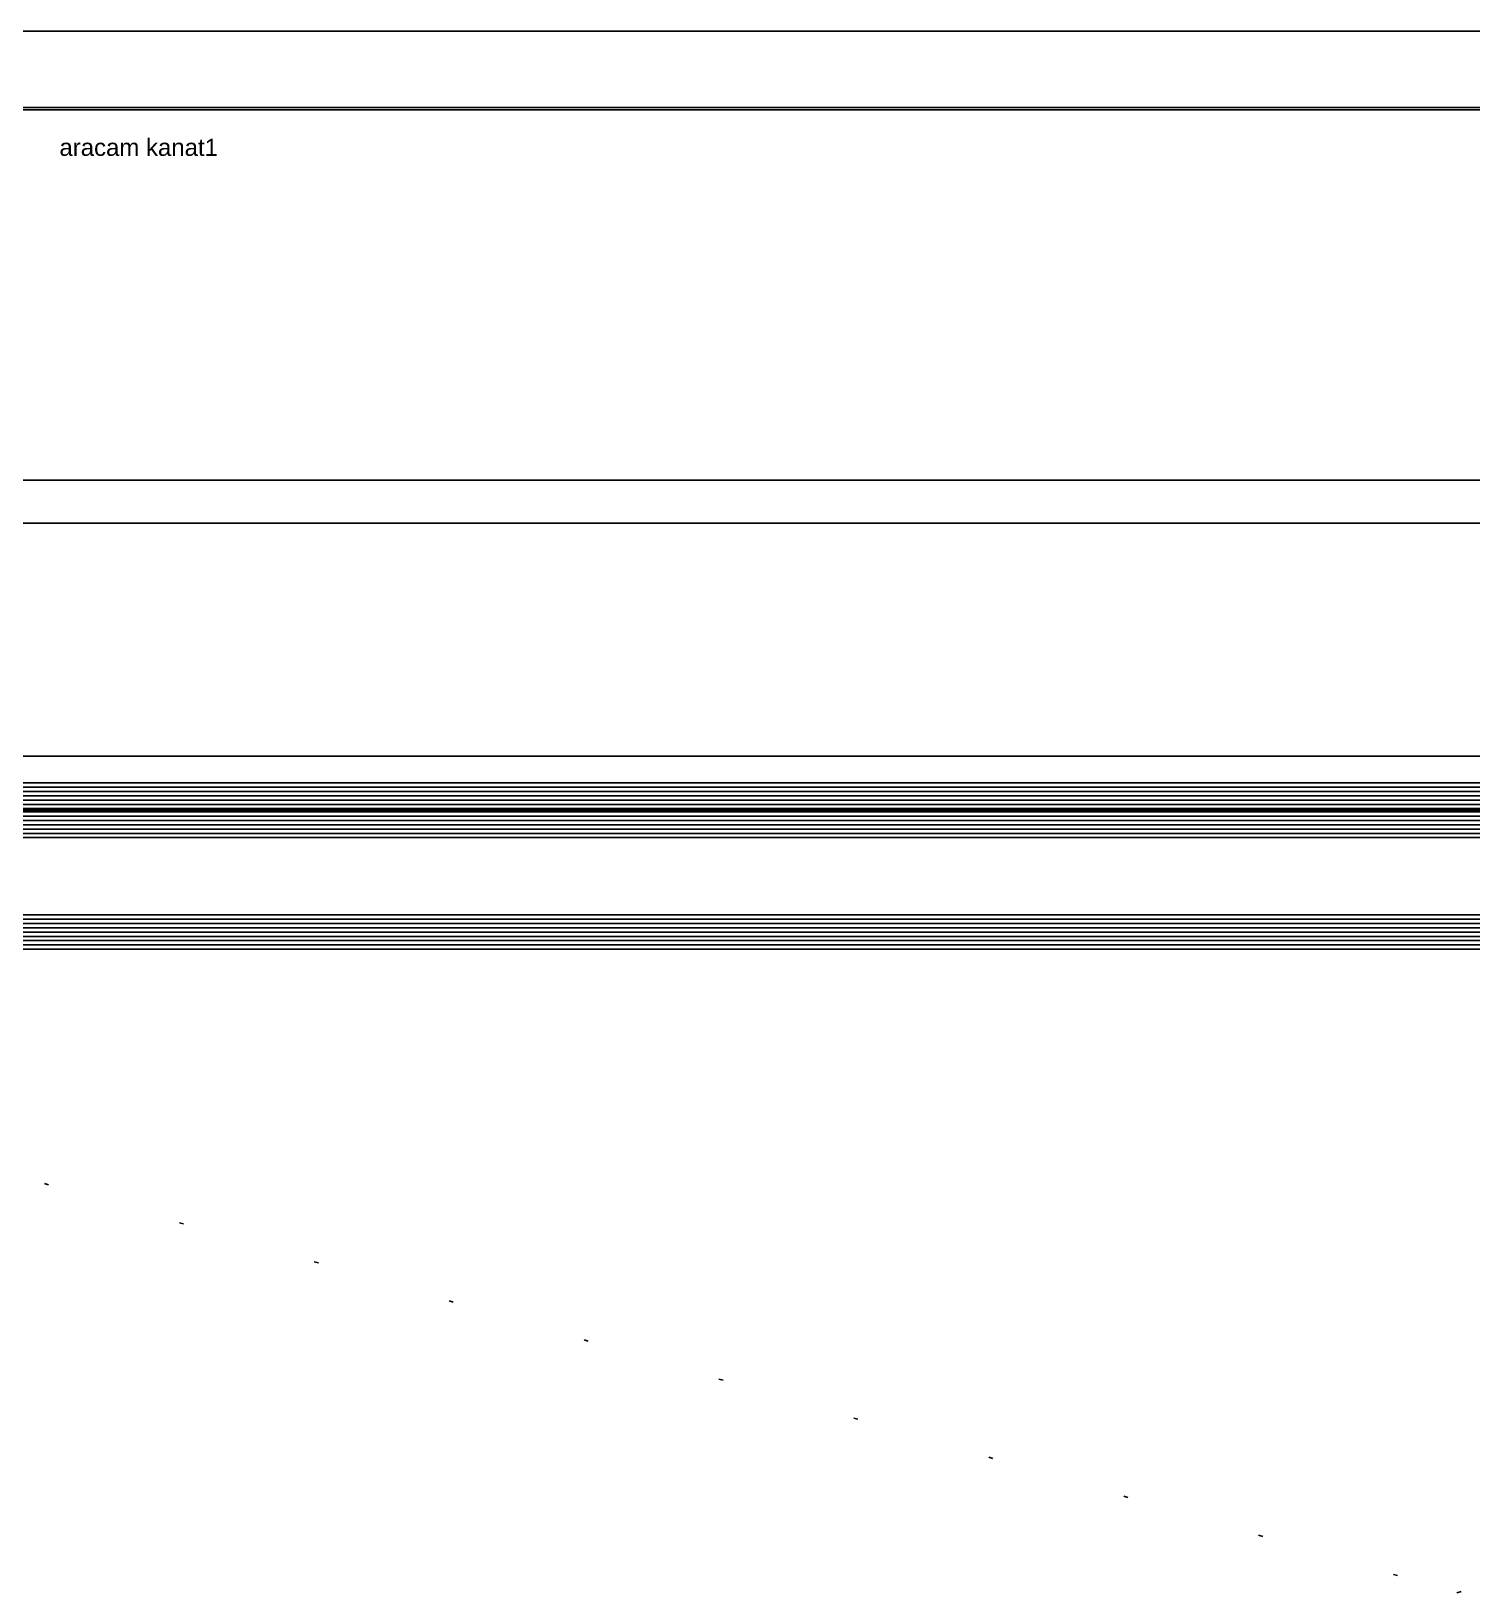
# Model space of a CAD drawing. Header units: inches. Extents: x -772 to 6765, y -813 to 4093.
# Drawn here: x 3154.25 to 3187.85, y -81.62 to -45.23 of the extents above; entities that cross this region are included whole.
import ezdxf

# ---------------------------------------------------------------- set-up
doc = ezdxf.new("R2010")
doc.units = ezdxf.units.IN
doc.header["$MEASUREMENT"] = 0
doc.linetypes.add('DOT2', pattern=[3.175, 0, -3.175])
doc.linetypes.add('HIDDEN2', pattern=[0.1875, 0.125, -0.0625])
for name, color, linetype in [('aksoy_block', 7, 'Continuous'), ('aksoy_detaytarama', 252, 'Continuous'), ('aksoy_kapali', 3, 'Continuous'), ('H_denizlik', 123, 'Continuous'), ('H_FAC_Cam', 153, 'Continuous'), ('H_GAP_PencereIzdusum', 8, 'DOT2'), ('H_GEN_Greyscale1', 251, 'Continuous')]:
    doc.layers.add(name, color=color, linetype=linetype)
doc.styles.get("Standard").update_dxf_attribs({"font": 'arial.ttf'})

# ---------------------------------------------------------------- blocks, each defined once
blk = doc.blocks.new('*U212')
at = {"layer": 'aksoy_detaytarama'}
for p, q in [((-57.32, -140.99), (625.18, -140.99)), ((-57.32, -141.99), (625.18, -141.99)), ((-57.32, -142.99), (625.18, -142.99)), ((-57.32, -143.99), (625.18, -143.99)), ((-57.32, -144.99), (625.18, -144.99)), ((-57.32, -147.75), (625.18, -147.75)), ((-57.32, -148.75), (625.18, -148.75)), ((-57.32, -149.75), (625.18, -149.75)), ((-57.32, -150.75), (625.18, -150.75)), ((-57.32, -151.75), (625.18, -151.75)), ((-57.32, -171.75), (625.18, -171.75)), ((-57.32, -172.75), (625.18, -172.75)), ((-57.32, -173.75), (625.18, -173.75)), ((-57.32, -174.75), (625.18, -174.75)), ((-57.32, -175.75), (625.18, -175.75)), ((-57.32, -176.75), (625.18, -176.75)), ((-57.32, -177.75), (625.18, -177.75))]:
    blk.add_line(p, q, dxfattribs=at)
at = {"layer": 'aksoy_detaytarama', "linetype": 'HIDDEN2', "const_width": 0.76}
blk.add_lwpolyline([(625.18, -146.37), (-57.32, -146.37)], dxfattribs=at)
at = {"layer": 'H_FAC_Cam'}
for points in [[(625.18, -139.99), (-57.32, -139.99)], [(-57.32, -145.99), (625.18, -145.99)], [(625.18, -146.75), (-57.32, -146.75)], [(-57.32, -152.75), (625.18, -152.75)], [(625.18, -170.75), (-57.32, -170.75)], [(-57.32, -178.75), (625.18, -178.75)]]:
    blk.add_lwpolyline(points, dxfattribs=at)
at = {"layer": 'H_GEN_Greyscale1'}
for p, q in [((625.18, 16.86), (-57.32, 16.86)), ((-57.32, -69.39), (625.18, -69.39)), ((-57.32, -79.45), (625.18, -79.45)), ((-57.32, -133.75), (625.18, -133.75))]:
    blk.add_line(p, q, dxfattribs=at)
at = {"layer": 'aksoy_kapali', "ltscale": 0.5}
blk.add_text('aracam kanat1', height=4, dxfattribs=at).set_placement((-41.94, 6.16))

msp = doc.modelspace()

# ---------------------------------------------------------------- linework, layer by layer
at = {"layer": 'H_denizlik'}
msp.add_lwpolyline([(3025.625, -47), (3025.625, -45.225), (3346.875, -45.225), (3346.875, -47)], dxfattribs=at)
at = {"layer": 'H_GAP_PencereIzdusum'}
msp.add_lwpolyline([(3135.688, -66.622), (3187.5, -81.622), (3239.312, -66.622)], dxfattribs=at)
at = {"layer": 'H_GEN_Greyscale1'}
msp.add_line((3341.875, -47), (2603.125, -47), dxfattribs=at)

# ---------------------------------------------------------------- block references
at = {"layer": 'aksoy_block', "xscale": 0.1, "yscale": 0.1, "zscale": 0.1}
msp.add_blockref('*U212', (3159.107, -48.747), dxfattribs=at)

doc.saveas('drawing.dxf')
